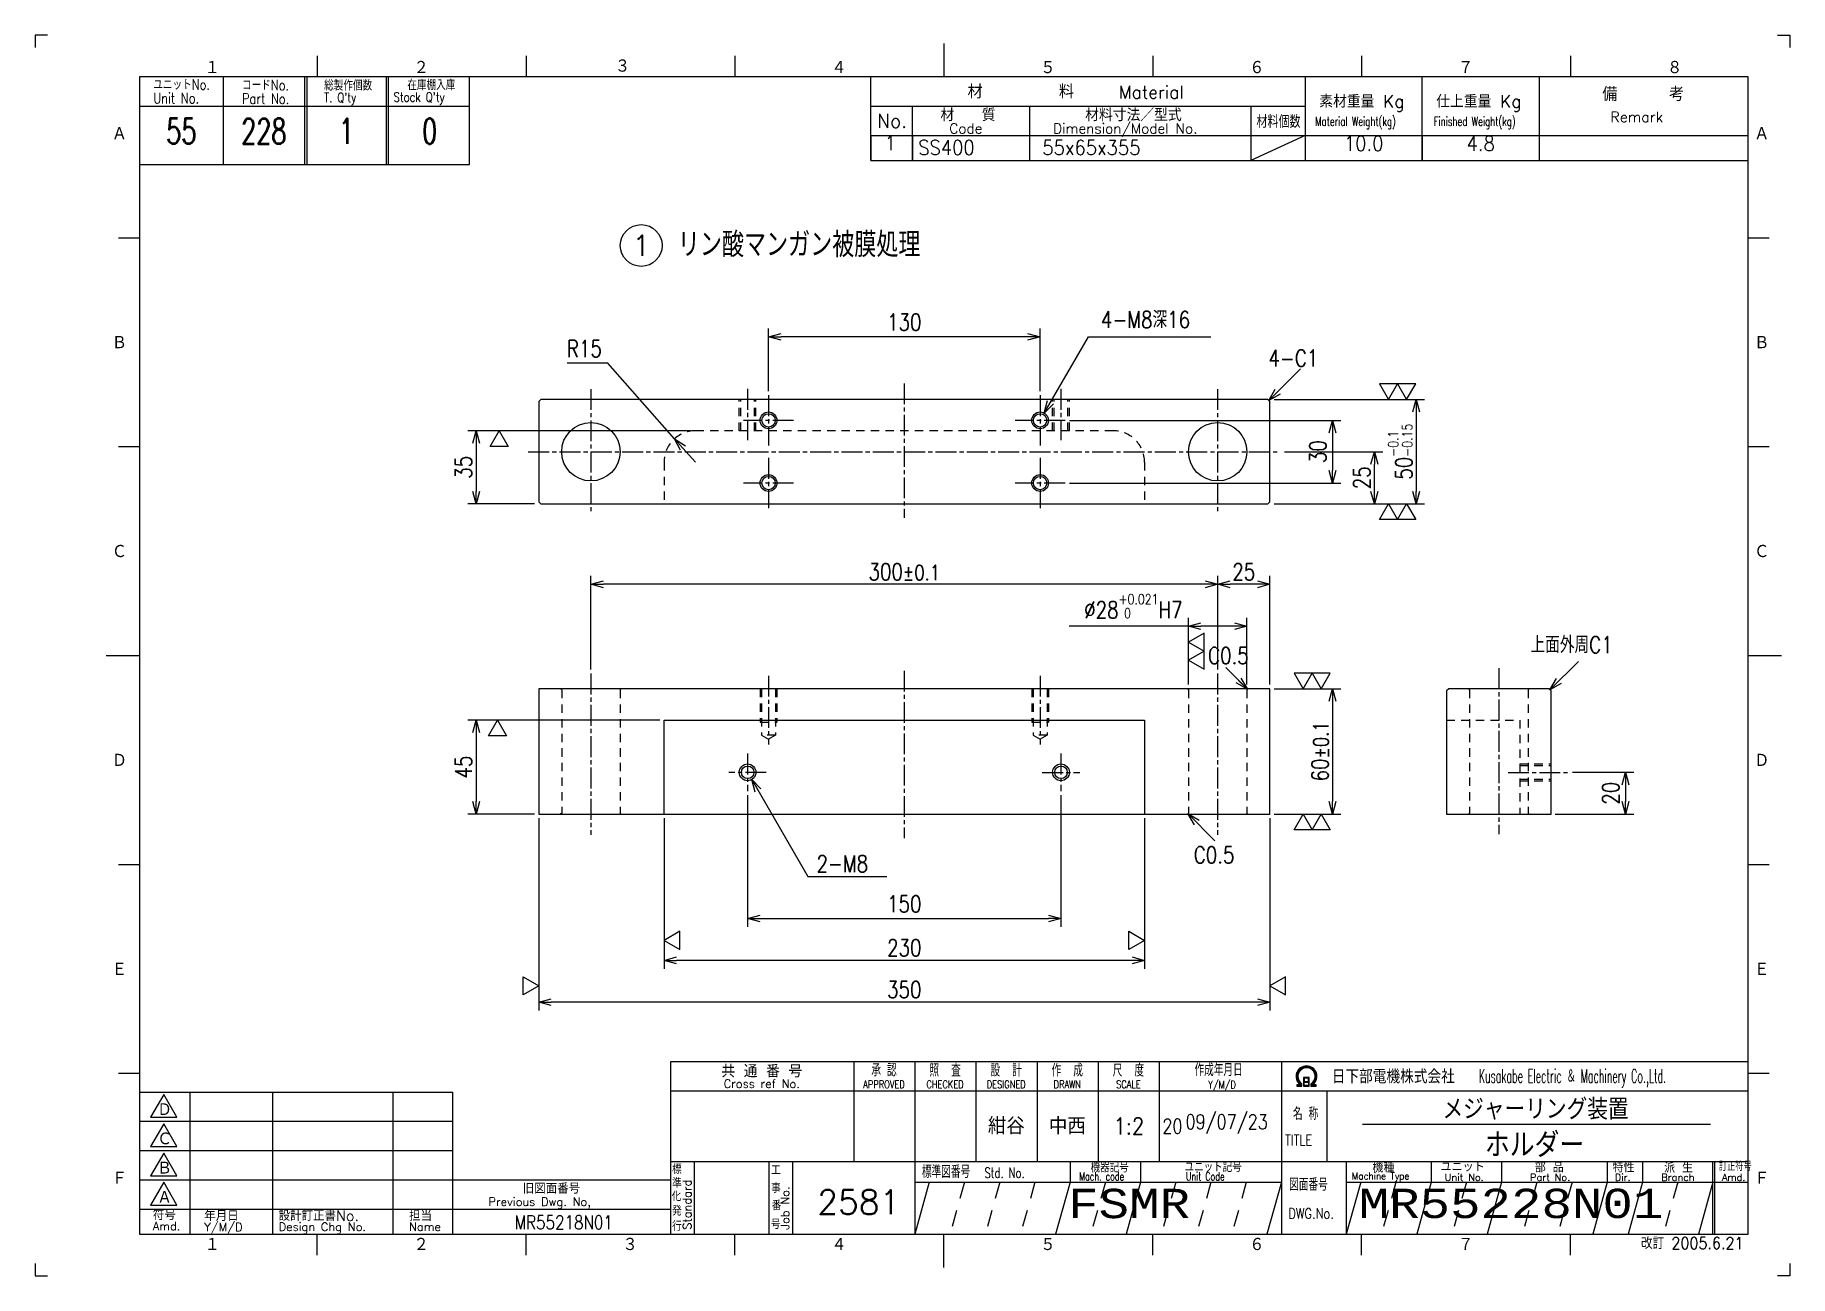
# Model space of a CAD drawing. Extents: x 0 to 840, y 0 to 594.
import ezdxf
from ezdxf.enums import TextEntityAlignment as Align

# ---------------------------------------------------------------- set-up
doc = ezdxf.new("R2010")
doc.units = 0
doc.header["$LTSCALE"] = 2
for name, pattern in [('GEN3A', [3.5, 2, -1.5]), ('GEN7A', [7.5, 5, -0.75, 1, -0.75]), ('HIDDEN2', [3.5, 2, -1.5])]:
    doc.linetypes.add(name, pattern=pattern)
doc.layers.get('0').update_dxf_attribs({"linetype": 'CONTINUOUS'})
doc.layers.get('DEFPOINTS').update_dxf_attribs({"linetype": 'CONTINUOUS'})
for name, color, linetype in [('2', 5, 'CONTINUOUS'), ('4', 3, 'CONTINUOUS'), ('5', 3, 'CONTINUOUS'), ('6', 52, 'CONTINUOUS'), ('7A', 4, 'GEN7A'), ('8', 1, 'CONTINUOUS'), ('9', 3, 'HIDDEN2'), ('RAHM2', 1, 'CONTINUOUS'), ('RAHM3', 52, 'CONTINUOUS')]:
    doc.layers.add(name, color=color, linetype=linetype)
doc.styles.add('DIMENSION', font='monotxt.shx', dxfattribs={"bigfont": 'bigfont.shx'})
doc.styles.get("Standard").update_dxf_attribs({"font": 'romans.shx', "width": 0.8, "bigfont": 'extfont.shx'})
doc.dimstyles.new('GEN-ISO', dxfattribs={"dimscale": 2, "dimtxt": 4, "dimasz": 3, "dimexe": 2, "dimexo": 1, "dimgap": 1, "dimtad": 3, "dimdec": 3, "dimrnd": 0.001, "dimdsep": 46, "dimtxsty": 'Standard', "dimblk": 'OPEN30', "dimcen": 0, "dimclrt": 52, "dimadec": 0, "dimazin": 0, "dimtp": 0.1, "dimtm": 0.1, "dimtfac": 0.6, "dimtdec": 3, "dimtmove": 2, "dimatfit": 3, "dimldrblk": 'OPEN30', "dimfxl": 0, "dimarcsym": 0})
doc.dimstyles.new('GEN-ISO$4', dxfattribs={"dimscale": 2, "dimtxt": 4, "dimasz": 3, "dimexe": 2, "dimexo": 1, "dimgap": 1, "dimtad": 1, "dimtoh": 1, "dimdec": 3, "dimrnd": 0.001, "dimdsep": 46, "dimtxsty": 'Standard', "dimblk": 'OPEN30', "dimcen": 0, "dimclrt": 52, "dimadec": 0, "dimazin": 0, "dimtp": 0.1, "dimtm": 0.1, "dimtfac": 0.6, "dimtdec": 3, "dimtofl": 0, "dimtmove": 0, "dimatfit": 2, "dimldrblk": 'OPEN30', "dimfxl": 0, "dimarcsym": 0})

# ---------------------------------------------------------------- blocks, each defined once
blk = doc.blocks.new('1A3ﾌﾞﾋﾝ')
at = {"layer": 'RAHM2', "color": 5, "linetype": 'Continuous'}
for p, q in [((3, 297), (0, 297)), ((0, 297), (0, 294)), ((217.5, 295), (217.5, 287)), ((417, 297), (420, 297)), ((420, 297), (420, 294)), ((67.5, 292), (67.5, 287)), ((117.5, 292), (117.5, 287)), ((167.5, 292), (167.5, 287)), ((267.5, 292), (267.5, 287)), ((317.5, 292), (317.5, 287)), ((367.5, 292), (367.5, 287)), ((410, 287), (25, 287)), ((25, 287), (25, 10)), ((104, 266), (104, 287)), ((410, 10), (410, 287)), ((25, 266), (64.5, 266)), ((64.5, 266), (104, 266)), ((20, 248.5), (25, 248.5)), ((410, 248.5), (415, 248.5)), ((20, 198.5), (25, 198.5)), ((410, 198.5), (415, 198.5)), ((17, 148.5), (25, 148.5)), ((410, 148.5), (418, 148.5)), ((20, 98.5), (25, 98.5)), ((410, 98.5), (415, 98.5)), ((20, 48.5), (25, 48.5)), ((410, 48.5), (415, 48.5)), ((25, 10), (410, 10)), ((67.5, 5), (67.5, 10)), ((117.5, 5), (117.5, 10)), ((217.5, 2), (217.5, 10)), ((267.5, 5), (267.5, 10)), ((317.5, 5), (317.5, 10)), ((367.5, 5), (367.5, 10)), ((0, 3), (0, 0)), ((0, 0), (3, 0)), ((420, 0), (417, 0)), ((420, 3), (420, 0))]:
    blk.add_line(p, q, dxfattribs=at)
at = {"layer": 'RAHM2', "color": 7, "linetype": 'Continuous'}
for p, q in [((45, 287), (45, 266)), ((64.5, 287), (64.5, 266)), ((65, 287), (65, 266)), ((84, 287), (84, 266)), ((84.5, 287), (84.5, 266)), ((200, 267), (200, 287)), ((304, 287), (304, 267)), ((332, 267), (332, 287)), ((360, 287), (360, 267)), ((25, 280), (64.5, 280)), ((64.5, 280), (104, 280)), ((200, 280), (304, 280)), ((210, 267), (210, 280)), ((238, 280), (238, 267)), ((291, 280), (291, 267)), ((200, 273), (410, 273)), ((304, 273), (291, 267)), ((200, 267), (410, 267)), ((195.93, 51.26), (195.93, 27.42)), ((210.55, 51.26), (210.55, 10)), ((225.18, 51.26), (225.18, 27.42)), ((239.8, 51.26), (239.8, 27.42)), ((254.43, 51.26), (254.43, 27.42)), ((269.05, 51.26), (269.05, 27.42)), ((298.3, 51.26), (298.3, 10)), ((25, 44), (100, 44)), ((37, 44), (37, 10)), ((56.8, 44), (56.8, 10)), ((85.6, 44), (85.6, 10)), ((100, 10), (100, 44)), ((152.05, 44.26), (410, 44.26)), ((269.05, 44.26), (269.05, 27.42)), ((298.3, 44.26), (298.3, 44.26)), ((309.17, 44.26), (309.17, 27.42)), ((25, 37), (100, 37)), ((25, 30), (100, 30)), ((152.05, 27.42), (410, 27.42)), ((157.77, 27.42), (157.77, 10)), ((175.59, 27.42), (175.59, 10)), ((181.3, 27.42), (181.3, 10)), ((247.73, 27.42), (247.73, 22.42)), ((264.59, 27.42), (264.59, 22.42)), ((313.83, 27.42), (313.83, 10)), ((334.15, 27.42), (334.15, 22.42)), ((351, 27.42), (351, 22.42)), ((376.29, 27.42), (376.29, 22.42)), ((384.72, 27.42), (384.72, 22.42)), ((401.57, 10), (401.57, 27.42)), ((402.07, 10), (402.07, 27.42)), ((25, 23), (100, 23)), ((100, 23), (152.05, 23)), ((210.55, 22.42), (298.3, 22.42)), ((313.83, 22.42), (410, 22.42)), ((25, 16), (100, 16)), ((100, 16), (152.05, 16)), ((167.5, 5), (167.5, 10))]:
    blk.add_line(p, q, dxfattribs=at)
at = {"layer": 'RAHM2', "color": 3, "linetype": 'Continuous'}
for p, q in [((317.73, 36.35), (401.03, 36.35)), ((214.02, 22.42), (210.55, 10)), ((247.73, 22.42), (244.26, 10)), ((264.59, 22.42), (261.12, 10)), ((298.3, 22.42), (294.83, 10)), ((334.15, 22.42), (330.68, 10)), ((351, 22.42), (347.54, 10)), ((376.29, 22.42), (372.82, 10)), ((384.72, 22.42), (381.25, 10))]:
    blk.add_line(p, q, dxfattribs=at)
at = {"layer": 'RAHM2', "color": 3, "linetype": 'GEN3A'}
for p, q in [((222.44, 22.42), (218.98, 10)), ((230.87, 22.42), (227.41, 10)), ((239.3, 22.42), (235.84, 10)), ((256.16, 22.42), (252.69, 10)), ((273.01, 22.42), (269.55, 10)), ((281.44, 22.42), (277.98, 10)), ((289.87, 22.42), (286.41, 10)), ((325.72, 22.42), (322.25, 10)), ((342.57, 22.42), (339.11, 10)), ((359.43, 22.42), (355.97, 10)), ((367.86, 22.42), (364.39, 10)), ((393.14, 22.42), (389.68, 10))]:
    blk.add_line(p, q, dxfattribs=at)
at = {"layer": 'RAHM2', "color": 5, "linetype": 'Continuous'}
blk.add_lwpolyline([(410, 51.26), (152.05, 51.26), (152.05, 10)], dxfattribs=at)
at = {"layer": 'RAHM2', "color": 7, "linetype": 'Continuous'}
for points in [[(303.62, 47.51), (303.62, 45.4), (304.92, 45.4), (304.92, 47.51), (303.62, 47.51)], [(303.77, 47.36), (303.77, 46.53), (304.77, 46.53), (304.77, 47.36), (303.77, 47.36)], [(304.77, 46.38), (304.77, 45.55), (303.77, 45.55), (303.77, 46.38), (304.77, 46.38)], [(302.02, 45.4), (303.22, 45.4), (303.22, 46.01)], [(302.02, 45.58), (302.97, 45.58), (302.97, 45.91)], [(302.72, 45.82), (302.72, 45.75), (302.02, 45.75), (302.02, 45.4)], [(305.32, 45.98), (305.32, 45.4), (306.58, 45.4), (306.58, 45.75), (305.85, 45.75), (305.85, 45.8)], [(305.57, 45.87), (305.57, 45.58), (306.58, 45.58)]]:
    blk.add_lwpolyline(points, dxfattribs=at)
for points in [[(30.79, 43.41), (27.65, 37.97), (33.92, 37.97)], [(30.79, 36.41), (27.65, 30.97), (33.92, 30.97)], [(30.79, 29.41), (27.65, 23.97), (33.92, 23.97)], [(30.79, 22.41), (27.65, 16.97), (33.92, 16.97)]]:
    blk.add_lwpolyline(points, close=True, dxfattribs=at)
at = {"layer": 'RAHM2', "color": 3, "linetype": 'Continuous'}
for points in [[(317.29, 22.42), (313.83, 10)], [(401.57, 22.42), (401.57, 22.42), (398.11, 10)]]:
    blk.add_lwpolyline(points, dxfattribs=at)
at = {"layer": 'RAHM2', "color": 7, "linetype": 'Continuous'}
for radius, start, end in [(2.5, 308.2706, 230.8952), (2.28, 303.9949, 234.4013), (2.06, 299.8294, 238.4756)]:
    blk.add_arc((304.3, 47.76), radius, start, end, dxfattribs=at)
at = {"layer": '4', "width": 0.9}
blk.add_text('改訂 2005.6.21', height=2.8, dxfattribs=at).set_placement((408.91, 6.44), align=Align.RIGHT)
at = {"layer": 'RAHM2', "color": 5, "linetype": 'Continuous'}
for s, p in [('１', (40.6, 287.58)), ('２', (90.6, 287.58)), ('４', (190.6, 287.58)), ('５', (240.6, 287.58)), ('６', (290.6, 287.58)), ('７', (340.6, 287.58)), ('８', (390.6, 287.58)), ('Ａ', (18.36, 271.74)), ('Ａ', (411.44, 271.74)), ('Ｂ', (18.36, 221.74)), ('Ｂ', (411.44, 221.74)), ('Ｃ', (18.36, 171.74)), ('Ｃ', (411.44, 171.74)), ('Ｄ', (18.36, 121.74)), ('Ｄ', (411.44, 121.74)), ('Ｅ', (18.36, 71.74)), ('Ｅ', (411.44, 71.74)), ('Ｆ', (18.36, 21.74)), ('Ｆ', (411.44, 21.74)), ('１', (40.6, 5.87)), ('２', (90.6, 5.87)), ('３', (140.6, 5.87)), ('４', (190.6, 5.87)), ('５', (240.6, 5.87)), ('６', (290.6, 5.87)), ('７', (340.6, 5.87))]:
    blk.add_text(s, height=3.31, dxfattribs=at).set_placement(p)
blk.add_text('３', height=3.31, dxfattribs=at).set_placement((140.6, 289.58), align=Align.MIDDLE)
at = {"layer": 'RAHM2', "color": 7, "linetype": 'Continuous'}
for s, height, width, p in [('ユニットNo.', 2.5, 0.8, (28.29, 283.92)), ('コードNo.', 2.5, 0.8, (49.52, 283.81)), ('総製作個数', 2.5, 0.8, (69.17, 283.72)), ('在庫棚入庫', 2.5, 0.8, (89.08, 283.82)), ('Unit No.', 2.5, 0.8, (28.29, 280.64)), ('Part No.', 2.5, 0.8, (49.52, 280.53)), ("T. Q'ty", 2.2, 0.8, (69.17, 280.96)), ("Stock Q'ty", 2.2, 0.8, (85.8, 281.06)), ('材料個数', 3, 0.8, (292.32, 274.79)), ('Material Weight(kg)', 2.2, 0.68, (306.37, 275.25)), ('Finished Weight(kg)', 2.2, 0.68, (334.74, 275.25)), ('作成年月日', 3, 0.7, (277.49, 47.82)), ('Y/M/D', 1.8, 0.8, (280.79, 44.87)), ('Kusakabe Electric ＆ Machinery Co.,Ltd.', 3.3108, 0.5, (345.56, 46.19)), ('名 称', 3, 0.7, (301.06, 37.33)), ('20', 3.5, 0.8, (269.81, 34.08)), ('TITLE', 2.5, 0.8, (299.18, 31.25)), ('標準図番号', 3, 0.7, (212.26, 23.44)), ('Std. No.', 2.5, 0.7, (227.23, 23.44)), ('機器記号', 2.5, 0.7, (252.65, 24.77)), ('ユニット記号', 2.5, 0.7, (275.14, 24.85)), ('訂正符号', 2, 0.7, (403.01, 25.16)), ('Mach. code', 2, 0.7, (249.86, 22.83)), ('Unit Code', 2, 0.7, (275.45, 22.83)), ('図面番号', 3, 0.7, (300.15, 20.37)), ('Machine Type', 1.7, 0.9, (315.15, 23.05))]:
    blk.add_text(s, height=height, dxfattribs=dict(at, width=width)).set_placement(p)
for s, height, p in [('材\u3000\u3000\u3000\u3000\u3000料', 3.311, (223.18, 281.82)), ('Material', 3, (259.34, 281.82)), ('素材重量 Kg', 3, (307.35, 279.63)), ('仕上重量 Kg', 3, (335.35, 279.63)), ('備     考', 3.311, (375.08, 281.21)), ('No.', 3.311, (201.5, 274.82)), ('材\u3000\u3000質', 3, (216.68, 276.39)), ('材料寸法／型式', 3, (251.33, 276.39)), ('Remark', 2.5, (377.03, 276.16)), ('Code', 2.4, (218.82, 273.45)), ('Dimension/Model No.', 2.4, (243.65, 273.45)), ('Ｄ', 3.2, (29.23, 38.2)), ('Ｃ', 3.2, (29.23, 31.2)), ('Ｂ', 3.2, (29.23, 24.2)), ('標', 2, (152.44, 24.43)), ('工', 2, (176.15, 24.24)), ('機種', 2.4, (320.08, 24.76)), ('ユニット', 2.4, (336.39, 24.96)), ('部 品', 2.4, (358.93, 24.79)), ('特性', 2.4, (377.55, 24.78)), ('派 生', 2.4, (389.89, 24.72)), ('旧図面番号', 2.5, (116.71, 19.69)), ('準', 2, (152.47, 21.11)), ('事', 2, (176.17, 19.92)), ('Unit No.', 1.7, (337.39, 22.76)), ('Part No.', 1.7, (357.81, 22.76)), ('Dir.', 1.7, (378.09, 22.76)), ('Branch', 1.7, (389.24, 22.76)), ('Amd.', 1.7, (403.74, 22.76)), ('Ａ', 3.2, (29.23, 17.2)), ('Previous Dwg. No,', 2, (108.5, 16.75)), ('化', 2, (152.37, 17.95)), ('番', 2, (176.31, 15.76)), ('Amd.', 2, (28.17, 10.93)), ('符号', 2.5, (28.17, 13.37)), ('Y/M/D', 2, (40.49, 10.7)), ('年月日', 2.5, (40.49, 13.14)), ('設計訂正書No.', 2.5, (58.29, 13.18)), ('Design Chg No.', 2, (58.29, 10.75)), ('担当', 2.5, (89.5, 13.18)), ('Name', 2, (89.5, 10.75)), ('行', 2, (152.46, 10.82)), ('発', 2, (152.46, 14.47)), ('号', 2, (176.11, 11.28))]:
    blk.add_text(s, height=height, dxfattribs=at).set_placement(p)
for s, height, p in [('共 通 番 号', 3, (173.93, 49.14)), ('Cross ref No.', 2, (173.93, 46.01))]:
    blk.add_text(s, height=height, dxfattribs=at).set_placement(p, align=Align.MIDDLE)
for s, height, width, p in [('承 認', 3, 0.7, (203.18, 49.35)), ('照  査', 3, 0.7, (217.8, 49.35)), ('設  計', 3, 0.7, (232.43, 49.35)), ('作  成', 3, 0.7, (247.05, 49.35)), ('尺  度', 3, 0.7, (261.67, 49.35)), ('APPROVED', 1.8, 0.8, (203.18, 45.85)), ('CHECKED', 1.8, 0.8, (217.8, 45.85)), ('DESIGNED', 1.8, 0.8, (232.43, 45.85)), ('DRAWN', 1.8, 0.8, (247.05, 45.85)), ('SCALE', 1.8, 0.8, (261.67, 45.85)), ('DWG.No.', 2.5, 0.8, (305.41, 14.96))]:
    blk.add_text(s, height=height, dxfattribs=dict(at, width=width)).set_placement(p, align=Align.MIDDLE)
at = {"layer": 'RAHM2', "color": 7, "linetype": 'Continuous', "width": 0.844147}
blk.add_text('日下部電機株式会社', height=3.311, dxfattribs=at).set_placement((310.35, 46.06), (339.79, 46.06), align=Align.FIT)
at = {"layer": 'RAHM2', "color": 7, "linetype": 'Continuous'}
for s, p in [('Standard', (157.07, 11.05)), ('Job No.', (180.5, 11.05))]:
    blk.add_text(s, height=2, rotation=90, dxfattribs=at).set_placement(p)
at = {"layer": 'RAHM2', "color": 5, "linetype": 'Continuous', "width": 0.7}
for tag, p in [('HEADER3', (35, 274.01)), ('HEADER4', (54.75, 274)), ('HEADER15', (74.49, 274)), ('HEADER16', (94.43, 274))]:
    blk.add_attdef(tag, text='', height=6, dxfattribs=at).set_placement(p, align=Align.MIDDLE)
at = {"layer": 'RAHM2', "color": 7, "linetype": 'Continuous'}
blk.add_attdef('HEADER5', text='', height=2.5, dxfattribs=at).set_placement((63.69, 267.1), align=Align.BOTTOM_RIGHT)
for tag, height, width, p in [('HEADER1', 5, 0.9, (359.12, 40.15)), ('HEADER25', 3.2, 0.63, (46.91, 40.38)), ('HEADER23', 3.33, 0.8, (71.4, 40.2)), ('HEADER24', 3.5, 0.8, (92.57, 40.22)), ('HEADER7', 5, 0.8, (174.38, 35.8)), ('GEN-TITLE-SCA', 4, 0.85, (261.79, 35.85)), ('HEADER22', 3.2, 0.63, (46.91, 33.38)), ('HEADER20', 3.33, 0.8, (71.4, 33.2)), ('HEADER21', 3.5, 0.8, (92.57, 33.22)), ('HEADER2', 6, 0.9, (358.89, 31.68)), ('HEADER19', 3.2, 0.63, (46.91, 26.38)), ('HEADER17', 3.33, 0.8, (71.4, 26.2)), ('HEADER18', 3.5, 0.8, (92.57, 26.22)), ('HEADER11', 3.2, 0.63, (46.91, 19.38)), ('HEADER9', 3.33, 0.8, (71.4, 19.2)), ('HEADER10', 3.5, 0.8, (92.57, 19.22)), ('HEADER14', 3.31, 0.8, (126.54, 12.82))]:
    blk.add_attdef(tag, text='', height=height, dxfattribs=dict(at, width=width)).set_placement(p, align=Align.MIDDLE)
for tag, p in [('HEADER27', (232.45, 36.09)), ('HEADER26', (247.07, 36.09))]:
    blk.add_attdef(tag, text='', height=4, dxfattribs=at).set_placement(p, align=Align.MIDDLE)
at = {"layer": 'RAHM2', "color": 7, "linetype": 'Continuous', "width": 0.8}
blk.add_attdef('GEN-TITLE-DAT', text='', height=3.5, dxfattribs=at).set_placement((275.35, 34.1), align=Align.BOTTOM_LEFT)
at = {"layer": 'RAHM2', "color": 5, "linetype": 'Continuous'}
blk.add_attdef('HEADER6', text='', height=5.8, dxfattribs=at).set_placement((207.09, 13.03), align=Align.BOTTOM_RIGHT)
at = {"layer": 'RAHM2', "color": 5, "linetype": 'Continuous', "style": 'DIMENSION', "width": 1.2}
for tag, p in [('HEADER13', (213.56, 11.75)), ('HEADER12', (247.26, 11.72)), ('GEN-TITLE-DWG', (316.79, 11.74))]:
    blk.add_attdef(tag, text='', height=7.02, dxfattribs=at).set_placement(p, align=Align.BOTTOM_LEFT)
at = {"layer": 'RAHM2', "color": 5, "linetype": 'Continuous', "style": 'DIMENSION'}
blk.add_attdef('HEADER8', text='', height=7.02, dxfattribs=at).set_placement((408.58, 11.71), align=Align.BOTTOM_RIGHT)
blk = doc.blocks.new('_Open30')
at = {"color": 0, "linetype": 'ByBlock', "lineweight": -2}
for p, q in [((-1, 0.27), (0, 0)), ((0, 0), (-1, -0.27)), ((0, 0), (-1, 0))]:
    blk.add_line(p, q, dxfattribs=at)
blk = doc.blocks.new('*D4')
at = {"layer": '5', "color": 0, "lineweight": -2}
for p, q in [((341.08, 230.12), (341.08, 167.07)), ((491.08, 230.12), (491.08, 167.07)), ((347.08, 171.07), (485.08, 171.07))]:
    blk.add_line(p, q, dxfattribs=at)
at = {"layer": 'DEFPOINTS', "color": 0}
for p in [(341.08, 232.12), (491.08, 232.12), (491.08, 171.07)]:
    blk.add_point(p, dxfattribs=at)
at = {"layer": '5', "color": 0, "lineweight": -2, "xscale": 6, "yscale": 6, "zscale": 6, "rotation": 180}
blk.add_blockref('_Open30', (341.08, 171.07), dxfattribs=at)
at = {"layer": '5', "color": 0, "lineweight": -2, "xscale": 6, "yscale": 6, "zscale": 6}
blk.add_blockref('_Open30', (491.08, 171.07), dxfattribs=at)
at = {"layer": '5', "color": 52, "insert": (416.08, 178.07), "char_height": 8, "attachment_point": 5}
blk.add_mtext('150', dxfattribs=at)
blk = doc.blocks.new('*D5')
at = {"layer": '5', "color": 0, "lineweight": -2}
for p, q in [((351.08, 423.57), (351.08, 453.57)), ((475.08, 449.57), (357.08, 449.57)), ((481.08, 423.57), (481.08, 453.57))]:
    blk.add_line(p, q, dxfattribs=at)
at = {"layer": 'DEFPOINTS', "color": 0}
for p in [(351.08, 449.57), (351.08, 421.57), (481.08, 421.57)]:
    blk.add_point(p, dxfattribs=at)
at = {"layer": '5', "color": 0, "lineweight": -2, "xscale": 6, "yscale": 6, "zscale": 6, "rotation": 180}
blk.add_blockref('_Open30', (351.08, 449.57), dxfattribs=at)
at = {"layer": '5', "color": 0, "lineweight": -2, "xscale": 6, "yscale": 6, "zscale": 6}
blk.add_blockref('_Open30', (481.08, 449.57), dxfattribs=at)
at = {"layer": '5', "color": 52, "insert": (416.08, 456.57), "char_height": 8, "attachment_point": 5}
blk.add_mtext('130', dxfattribs=at)
blk = doc.blocks.new('GENBALLOON1')
blk.add_circle((0, 0), 5)
at = {"flags": 1}
blk.add_attdef('GEN_PARENT', text='', height=2.5, dxfattribs=at).set_placement((0, 0), align=Align.MIDDLE)
blk.add_attdef('REF_NO', text='', height=3.5).set_placement((0, 0), align=Align.MIDDLE)
at = {"color": 7, "flags": 1}
for tag, p in [('5GENINF', (6.43, 0.96)), ('6GENINF', (6.43, 0.63)), ('7GENINF', (6.43, 0.3)), ('8GENINF', (6.43, -0.04)), ('9GENINF', (6.43, -0.37)), ('3GENINF', (6.43, -2.34)), ('4GENINF', (6.43, -2.67)), ('10GENINF', (6.43, -0.7)), ('11GENINF', (6.43, -1)), ('12GENINF', (6.43, -1.34)), ('13GENINF', (6.43, -1.67)), ('14GENINF', (6.43, -2)), ('15GENINF', (6.43, -3)), ('16GENINF', (6.43, -3.34)), ('17GENINF', (6.43, -3.7)), ('18GENINF', (6.43, -4.04)), ('19GENINF', (6.43, -4.37)), ('20GENINF', (6.43, -4.7)), ('21GENINF', (6.43, -5.04)), ('22GENINF', (6.43, -5.37))]:
    blk.add_attdef(tag, p, '', height=0.2, dxfattribs=at)
blk = doc.blocks.new('STDBUHIN')
at = {"color": 7}
for p, q in [((0, 0), (0, -6)), ((10, 0), (10, -6)), ((38, 0), (38, -6)), ((91, 0), (91, -6)), ((104, 0), (104, -6)), ((132, 0), (132, -6)), ((160, 0), (160, -6)), ((0, -6), (210, -6))]:
    blk.add_line(p, q, dxfattribs=at)
at = {"layer": 'RAHM3', "color": 7, "width": 0.9}
for tag, p in [('1GENST', (4.710911, -4.609434)), ('4GENST', (96.434633, -4.658422)), ('5GENST', (118, -4.729)), ('6GENST', (146, -4.729))]:
    blk.add_attdef(tag, text='', height=3.5, dxfattribs=at).set_placement(p, align=Align.BOTTOM_CENTER)
at = {"layer": 'RAHM3', "color": 7}
for tag, p, width in [('2GENST', (11.373533, -4.658422), 0.8), ('3GENST', (41.070972, -4.658422), 0.8), ('7GENST', (162.759538, -4.671383), 0.9)]:
    blk.add_attdef(tag, p, '', height=3.5, dxfattribs=dict(at, width=width))
blk = doc.blocks.new('*D6')
at = {"layer": '5', "color": 0, "lineweight": -2}
for p, q in [((266.08, 290.32), (266.08, 335.07)), ((560.08, 331.07), (272.08, 331.07)), ((566.08, 290.32), (566.08, 335.07))]:
    blk.add_line(p, q, dxfattribs=at)
at = {"layer": 'DEFPOINTS', "color": 0}
for p in [(266.08, 331.07), (266.08, 288.32), (566.08, 288.32)]:
    blk.add_point(p, dxfattribs=at)
at = {"layer": '5', "color": 0, "lineweight": -2, "xscale": 6, "yscale": 6, "zscale": 6, "rotation": 180}
blk.add_blockref('_Open30', (266.08, 331.07), dxfattribs=at)
at = {"layer": '5', "color": 0, "lineweight": -2, "xscale": 6, "yscale": 6, "zscale": 6}
blk.add_blockref('_Open30', (566.08, 331.07), dxfattribs=at)
at = {"layer": '5', "color": 52, "insert": (416.08, 337.07), "char_height": 8, "attachment_point": 5}
blk.add_mtext('300{\\H7.200000;±0.1}', dxfattribs=at)
blk = doc.blocks.new('*D7')
at = {"layer": '5', "color": 0, "lineweight": -2}
for p, q in [((301.08, 219.07), (301.08, 147.07)), ((531.08, 219.07), (531.08, 147.07)), ((525.08, 151.07), (307.08, 151.07))]:
    blk.add_line(p, q, dxfattribs=at)
at = {"layer": 'DEFPOINTS', "color": 0}
for p in [(301.08, 221.07), (531.08, 221.07), (301.08, 151.07)]:
    blk.add_point(p, dxfattribs=at)
at = {"layer": '5', "color": 0, "lineweight": -2, "xscale": 6, "yscale": 6, "zscale": 6, "rotation": 180}
blk.add_blockref('_Open30', (301.08, 151.07), dxfattribs=at)
at = {"layer": '5', "color": 0, "lineweight": -2, "xscale": 6, "yscale": 6, "zscale": 6}
blk.add_blockref('_Open30', (531.08, 151.07), dxfattribs=at)
at = {"layer": '5', "color": 52, "insert": (416.08, 157.07), "char_height": 8, "attachment_point": 5}
blk.add_mtext('230', dxfattribs=at)
blk = doc.blocks.new('*D8')
at = {"layer": '5', "color": 0, "lineweight": -2}
for p, q in [((241.08, 219.07), (241.08, 127.07)), ((591.08, 219.07), (591.08, 127.07)), ((585.08, 131.07), (247.08, 131.07))]:
    blk.add_line(p, q, dxfattribs=at)
at = {"layer": 'DEFPOINTS', "color": 0}
for p in [(241.08, 221.07), (591.08, 221.07), (241.08, 131.07)]:
    blk.add_point(p, dxfattribs=at)
at = {"layer": '5', "color": 0, "lineweight": -2, "xscale": 6, "yscale": 6, "zscale": 6, "rotation": 180}
blk.add_blockref('_Open30', (241.08, 131.07), dxfattribs=at)
at = {"layer": '5', "color": 0, "lineweight": -2, "xscale": 6, "yscale": 6, "zscale": 6}
blk.add_blockref('_Open30', (591.08, 131.07), dxfattribs=at)
at = {"layer": '5', "color": 52, "insert": (416.08, 137.07), "char_height": 8, "attachment_point": 5}
blk.add_mtext('350', dxfattribs=at)
blk = doc.blocks.new('*D9')
at = {"layer": '5', "color": 0, "lineweight": -2}
for p, q in [((299.08, 266.07), (207.08, 266.07)), ((211.08, 260.07), (211.08, 227.07)), ((239.08, 221.07), (207.08, 221.07))]:
    blk.add_line(p, q, dxfattribs=at)
at = {"layer": 'DEFPOINTS', "color": 0}
for p in [(301.08, 266.07), (211.08, 221.07), (241.08, 221.07)]:
    blk.add_point(p, dxfattribs=at)
at = {"layer": '5', "color": 0, "lineweight": -2, "xscale": 6, "yscale": 6, "zscale": 6}
for p, rotation in [((211.08, 266.07), 90), ((211.08, 221.07), 270)]:
    blk.add_blockref('_Open30', p, dxfattribs=dict(at, rotation=rotation))
at = {"layer": '5', "color": 52, "insert": (205.08, 243.57), "char_height": 8, "attachment_point": 5, "rotation": 90}
blk.add_mtext('45', dxfattribs=at)
blk = doc.blocks.new('*D10')
at = {"layer": '5', "color": 0, "lineweight": -2}
for p, q in [((274.17, 436.89), (254.71, 436.89)), ((306.13, 400.8), (274.17, 436.89)), ((316.08, 389.57), (310.11, 396.31))]:
    blk.add_line(p, q, dxfattribs=at)
at = {"layer": 'DEFPOINTS', "color": 0}
for p in [(306.13, 400.8), (316.08, 389.57)]:
    blk.add_point(p, dxfattribs=at)
at = {"layer": '5', "color": 0, "lineweight": -2, "xscale": 6, "yscale": 6, "zscale": 6, "rotation": 131.5237998715544}
blk.add_blockref('_Open30', (306.13, 400.8), dxfattribs=at)
at = {"layer": '5', "color": 52, "insert": (262.94, 443.89), "char_height": 8, "attachment_point": 5}
blk.add_mtext('R15', dxfattribs=at)
blk = doc.blocks.new('*D11')
at = {"layer": '5', "color": 0, "lineweight": -2}
for p, q in [((314.08, 404.57), (207.08, 404.57)), ((211.08, 398.57), (211.08, 375.57)), ((239.08, 369.57), (207.08, 369.57))]:
    blk.add_line(p, q, dxfattribs=at)
at = {"layer": 'DEFPOINTS', "color": 0}
for p in [(316.08, 404.57), (211.08, 369.57), (241.08, 369.57)]:
    blk.add_point(p, dxfattribs=at)
at = {"layer": '5', "color": 0, "lineweight": -2, "xscale": 6, "yscale": 6, "zscale": 6}
for p, rotation in [((211.08, 404.57), 90), ((211.08, 369.57), 270)]:
    blk.add_blockref('_Open30', p, dxfattribs=dict(at, rotation=rotation))
at = {"layer": '5', "color": 52, "insert": (205.08, 387.07), "char_height": 8, "attachment_point": 5, "rotation": 90}
blk.add_mtext('35', dxfattribs=at)
blk = doc.blocks.new('*D12')
at = {"layer": '5', "color": 0, "lineweight": -2}
for p, q in [((552.08, 283.07), (552.08, 315.07)), ((574.08, 311.07), (558.08, 311.07)), ((580.08, 283.07), (580.08, 315.07))]:
    blk.add_line(p, q, dxfattribs=at)
at = {"layer": 'DEFPOINTS', "color": 0}
for p in [(552.08, 311.07), (552.08, 281.07), (580.08, 281.07)]:
    blk.add_point(p, dxfattribs=at)
at = {"layer": '5', "color": 0, "lineweight": -2, "xscale": 6, "yscale": 6, "zscale": 6, "rotation": 180}
blk.add_blockref('_Open30', (552.08, 311.07), dxfattribs=at)
at = {"layer": '5', "color": 0, "lineweight": -2, "xscale": 6, "yscale": 6, "zscale": 6}
blk.add_blockref('_Open30', (580.08, 311.07), dxfattribs=at)
at = {"layer": '5', "color": 52, "insert": (525.73, 320.6), "char_height": 8, "attachment_point": 5}
blk.add_mtext('%%C28{\\H4.800000;\\S+0.021^  0;}H7', dxfattribs=at)
blk = doc.blocks.new('*D13')
at = {"layer": '5', "color": 0, "lineweight": -2}
for p, q in [((566.08, 290.32), (566.08, 335.07)), ((585.08, 331.07), (572.08, 331.07)), ((591.08, 283.07), (591.08, 335.07))]:
    blk.add_line(p, q, dxfattribs=at)
at = {"layer": 'DEFPOINTS', "color": 0}
for p in [(566.08, 331.07), (566.08, 288.32), (591.08, 281.07)]:
    blk.add_point(p, dxfattribs=at)
at = {"layer": '5', "color": 0, "lineweight": -2, "xscale": 6, "yscale": 6, "zscale": 6, "rotation": 180}
blk.add_blockref('_Open30', (566.08, 331.07), dxfattribs=at)
at = {"layer": '5', "color": 0, "lineweight": -2, "xscale": 6, "yscale": 6, "zscale": 6}
blk.add_blockref('_Open30', (591.08, 331.07), dxfattribs=at)
at = {"layer": '5', "color": 52, "insert": (578.58, 337.07), "char_height": 8, "attachment_point": 5}
blk.add_mtext('25', dxfattribs=at)
blk = doc.blocks.new('*D14')
at = {"layer": '5', "color": 0, "lineweight": -2}
for p, q in [((593.08, 281.07), (625.08, 281.07)), ((621.08, 275.07), (621.08, 227.07)), ((593.08, 221.07), (625.08, 221.07))]:
    blk.add_line(p, q, dxfattribs=at)
at = {"layer": 'DEFPOINTS', "color": 0}
for p in [(591.08, 281.07), (591.08, 221.07), (621.08, 221.07)]:
    blk.add_point(p, dxfattribs=at)
at = {"layer": '5', "color": 0, "lineweight": -2, "xscale": 6, "yscale": 6, "zscale": 6}
for p, rotation in [((621.08, 281.07), 90), ((621.08, 221.07), 270)]:
    blk.add_blockref('_Open30', p, dxfattribs=dict(at, rotation=rotation))
at = {"layer": '5', "color": 52, "insert": (615.08, 251.07), "char_height": 8, "attachment_point": 5, "rotation": 90}
blk.add_mtext('60{\\H7.200000;±0.1}', dxfattribs=at)
blk = doc.blocks.new('*D15')
at = {"layer": '5', "color": 0, "lineweight": -2}
for p, q in [((735.95, 241.07), (765.25, 241.07)), ((761.25, 235.07), (761.25, 227.07)), ((727.66, 221.07), (765.25, 221.07))]:
    blk.add_line(p, q, dxfattribs=at)
at = {"layer": 'DEFPOINTS', "color": 0}
for p in [(733.95, 241.07), (725.66, 221.07), (761.25, 221.07)]:
    blk.add_point(p, dxfattribs=at)
at = {"layer": '5', "color": 0, "lineweight": -2, "xscale": 6, "yscale": 6, "zscale": 6}
for p, rotation in [((761.25, 241.07), 90), ((761.25, 221.07), 270)]:
    blk.add_blockref('_Open30', p, dxfattribs=dict(at, rotation=rotation))
at = {"layer": '5', "color": 52, "insert": (754.25, 231.07), "char_height": 8, "attachment_point": 5, "rotation": 90}
blk.add_mtext('20', dxfattribs=at)
blk = doc.blocks.new('*D16')
at = {"layer": '5', "color": 0, "lineweight": -2}
for p, q in [((495.08, 409.57), (625.08, 409.57)), ((621.08, 403.57), (621.08, 385.57)), ((495.08, 379.57), (625.08, 379.57))]:
    blk.add_line(p, q, dxfattribs=at)
at = {"layer": 'DEFPOINTS', "color": 0}
for p in [(493.08, 409.57), (493.08, 379.57), (621.08, 379.57)]:
    blk.add_point(p, dxfattribs=at)
at = {"layer": '5', "color": 0, "lineweight": -2, "xscale": 6, "yscale": 6, "zscale": 6}
for p, rotation in [((621.08, 409.57), 90), ((621.08, 379.57), 270)]:
    blk.add_blockref('_Open30', p, dxfattribs=dict(at, rotation=rotation))
at = {"layer": '5', "color": 52, "insert": (614.08, 394.57), "char_height": 8, "attachment_point": 5, "rotation": 90}
blk.add_mtext('30', dxfattribs=at)
blk = doc.blocks.new('*D17')
at = {"layer": '5', "color": 0, "lineweight": -2}
for p, q in [((593.08, 419.57), (665.08, 419.57)), ((661.08, 413.57), (661.08, 375.57)), ((593.08, 369.57), (665.08, 369.57))]:
    blk.add_line(p, q, dxfattribs=at)
at = {"layer": 'DEFPOINTS', "color": 0}
for p in [(591.08, 419.57), (591.08, 369.57), (661.08, 369.57)]:
    blk.add_point(p, dxfattribs=at)
at = {"layer": '5', "color": 0, "lineweight": -2, "xscale": 6, "yscale": 6, "zscale": 6}
for p, rotation in [((661.08, 419.57), 90), ((661.08, 369.57), 270)]:
    blk.add_blockref('_Open30', p, dxfattribs=dict(at, rotation=rotation))
at = {"layer": '5', "color": 52, "insert": (653.48, 394.57), "char_height": 8, "attachment_point": 5, "rotation": 90}
blk.add_mtext('50{\\H4.800000;\\S-0.1^ -0.15;}', dxfattribs=at)
blk = doc.blocks.new('*D18')
at = {"layer": '5', "color": 0, "lineweight": -2}
for p, q in [((598.08, 394.57), (645.08, 394.57)), ((641.08, 375.57), (641.08, 388.57)), ((593.08, 369.57), (645.08, 369.57))]:
    blk.add_line(p, q, dxfattribs=at)
at = {"layer": 'DEFPOINTS', "color": 0}
for p in [(596.08, 394.57), (641.08, 394.57), (591.08, 369.57)]:
    blk.add_point(p, dxfattribs=at)
at = {"layer": '5', "color": 0, "lineweight": -2, "xscale": 6, "yscale": 6, "zscale": 6}
for p, rotation in [((641.08, 394.57), 90), ((641.08, 369.57), 270)]:
    blk.add_blockref('_Open30', p, dxfattribs=dict(at, rotation=rotation))
at = {"layer": '5', "color": 52, "insert": (635.08, 382.07), "char_height": 8, "attachment_point": 5, "rotation": 90}
blk.add_mtext('25', dxfattribs=at)

msp = doc.modelspace()

# ---------------------------------------------------------------- linework, layer by layer
at = {"layer": '2'}
for p, q in [((301.0754, 266.0661), (531.0754, 266.0661)), ((301.0754, 221.0661), (301.0754, 266.0661)), ((531.0754, 266.0661), (531.0754, 221.0661))]:
    msp.add_line(p, q, dxfattribs=at)
for points in [[(242.0754, 369.568), (590.0754, 369.568), (591.0754, 370.568), (591.0754, 418.568), (590.0754, 419.568), (242.0754, 419.568), (241.0754, 418.568), (241.0754, 370.568)], [(241.0754, 221.0661), (591.0754, 221.0661), (591.0754, 281.0661), (241.0754, 281.0661)], [(675.6586, 280.0661), (675.6586, 221.0661), (725.6586, 221.0661), (725.6586, 280.0661), (724.6586, 281.0661), (676.6586, 281.0661)]]:
    msp.add_lwpolyline(points, close=True, dxfattribs=at)
for centre, radius in [((351.0754, 409.568), 3.2), ((481.0754, 409.568), 3.2), ((266.0754, 394.568), 14), ((566.0754, 394.568), 14), ((351.0754, 379.568), 3.2), ((481.0754, 379.568), 3.2), ((341.0754, 241.0661), 3), ((491.0754, 241.0661), 3)]:
    msp.add_circle(centre, radius, dxfattribs=at)
at = {"layer": '4'}
for centre in [(351.0754, 409.568), (481.0754, 409.568), (351.0754, 379.568), (481.0754, 379.568), (341.0754, 241.0661), (491.0754, 241.0661)]:
    msp.add_circle(centre, 4, dxfattribs=at)
at = {"layer": '5'}
for p, q in [((504.1694, 449.568), (562.7852, 449.568)), ((552.0754, 311.0661), (495.0694, 311.0661))]:
    msp.add_line(p, q, dxfattribs=at)
at = {"layer": '7A'}
for p, q in [((266.0754, 424.568), (266.0754, 364.568)), ((341.0754, 424.6321), (341.0754, 400.1199)), ((351.0754, 421.568), (351.0754, 397.568)), ((416.0754, 427.2616), (416.0754, 362.9474)), ((481.0754, 421.568), (481.0754, 397.568)), ((491.0754, 424.6321), (491.0754, 400.1199)), ((566.0754, 424.568), (566.0754, 364.568)), ((363.0754, 409.568), (339.0754, 409.568)), ((493.0754, 409.568), (469.0754, 409.568)), ((236.0754, 394.568), (596.0754, 394.568)), ((351.0754, 391.568), (351.0754, 367.568)), ((481.0754, 391.568), (481.0754, 367.568)), ((363.0754, 379.568), (339.0754, 379.568)), ((493.0754, 379.568), (469.0754, 379.568)), ((266.0754, 288.3236), (266.0754, 211.111)), ((351.0754, 287.3454), (351.0754, 254.4089)), ((416.0754, 289.7055), (416.0754, 209.5746)), ((481.0754, 287.3454), (481.0754, 254.4089)), ((566.0754, 288.3236), (566.0754, 211.111)), ((700.6586, 290.9426), (700.6586, 211.4481)), ((341.0754, 250.013), (341.0754, 232.1191)), ((491.0754, 250.013), (491.0754, 232.1191)), ((350.0224, 241.0661), (332.1285, 241.0661)), ((482.1285, 241.0661), (500.0224, 241.0661)), ((705.0911, 241.0661), (733.9527, 241.0661))]:
    msp.add_line(p, q, dxfattribs=at)
at = {"layer": '8'}
for points in [[(647.8855, 419.568), (652.2155, 427.068), (643.5555, 427.068), (647.8855, 419.568)], [(656.5455, 419.568), (660.8755, 427.068), (652.2155, 427.068), (656.5455, 419.568)], [(222.116, 404.568), (226.446, 397.068), (217.786, 397.068), (222.116, 404.568)], [(647.8855, 369.568), (652.2155, 362.068), (643.5555, 362.068), (647.8855, 369.568)], [(656.5455, 369.568), (660.8755, 362.068), (652.2155, 362.068), (656.5455, 369.568)], [(552.0754, 303.427), (559.5754, 299.097), (559.5754, 307.757), (552.0754, 303.427)], [(552.0754, 294.767), (559.5754, 290.437), (559.5754, 299.097), (552.0754, 294.767)], [(606.9671, 281.0661), (611.2971, 288.5661), (602.6371, 288.5661), (606.9671, 281.0661)], [(615.6271, 281.0661), (619.9571, 288.5661), (611.2971, 288.5661), (615.6271, 281.0661)], [(221.3398, 266.0661), (225.6698, 258.5661), (217.0098, 258.5661), (221.3398, 266.0661)], [(606.9671, 221.0661), (611.2971, 213.5661), (602.6371, 213.5661), (606.9671, 221.0661)], [(615.6271, 221.0661), (619.9571, 213.5661), (611.2971, 213.5661), (615.6271, 221.0661)], [(301.0754, 160.6304), (308.5754, 156.3004), (308.5754, 164.9604), (301.0754, 160.6304)], [(531.0754, 160.6304), (523.5754, 156.3004), (523.5754, 164.9604), (531.0754, 160.6304)], [(241.0754, 138.9084), (233.5754, 134.5784), (233.5754, 143.2384), (241.0754, 138.9084)], [(591.0754, 138.9084), (598.5754, 134.5784), (598.5754, 143.2384), (591.0754, 138.9084)]]:
    msp.add_lwpolyline(points, close=True, dxfattribs=at)
at = {"layer": '9'}
for p, q in [((337.0754, 404.568), (337.0754, 419.568)), ((337.7519, 404.568), (337.7519, 419.568)), ((344.3989, 404.568), (344.3989, 419.568)), ((345.0754, 404.568), (345.0754, 419.568)), ((487.0754, 404.568), (487.0754, 419.568)), ((487.7519, 404.568), (487.7519, 419.568)), ((494.3989, 404.568), (494.3989, 419.568)), ((495.0754, 404.568), (495.0754, 419.568)), ((516.0754, 404.568), (316.0754, 404.568)), ((301.0754, 389.568), (301.0754, 369.568)), ((531.0754, 389.568), (531.0754, 369.568)), ((252.0754, 280.5661), (251.5754, 281.0661)), ((252.0754, 280.5661), (252.0754, 221.5661)), ((280.0754, 280.5661), (280.5754, 281.0661)), ((280.0754, 280.5661), (280.0754, 221.5661)), ((347.0754, 281.0661), (347.0754, 265.0661)), ((347.7519, 281.0661), (347.7519, 258.8661)), ((354.3989, 281.0661), (354.3989, 258.8661)), ((355.0754, 281.0661), (355.0754, 265.0661)), ((477.0754, 281.0661), (477.0754, 265.0661)), ((477.7519, 281.0661), (477.7519, 258.8661)), ((484.3989, 281.0661), (484.3989, 258.8661)), ((485.0754, 281.0661), (485.0754, 265.0661)), ((552.0754, 280.5661), (551.5754, 281.0661)), ((552.0754, 280.5661), (552.0754, 221.5661)), ((580.0754, 280.5661), (580.5754, 281.0661)), ((580.0754, 280.5661), (580.0754, 221.5661)), ((686.6586, 280.5661), (686.1586, 281.0661)), ((686.6586, 280.5661), (686.6586, 221.5661)), ((714.6586, 280.5661), (715.1586, 281.0661)), ((714.6586, 280.5661), (714.6586, 221.5661)), ((347.0754, 265.0661), (355.0754, 265.0661)), ((477.0754, 265.0661), (485.0754, 265.0661)), ((675.6586, 266.0661), (710.6586, 266.0661)), ((710.6586, 266.0661), (710.6586, 221.0661)), ((354.3989, 258.8661), (347.7519, 258.8661)), ((347.7519, 258.8661), (351.0754, 256.9472)), ((354.3989, 258.8661), (351.0754, 256.9472)), ((484.3989, 258.8661), (477.7519, 258.8661)), ((477.7519, 258.8661), (481.0754, 256.9472)), ((484.3989, 258.8661), (481.0754, 256.9472)), ((710.6586, 245.0661), (725.6586, 245.0661)), ((710.6586, 244.3896), (725.6586, 244.3896)), ((710.6586, 237.7426), (725.6586, 237.7426)), ((710.6586, 237.0661), (725.6586, 237.0661)), ((252.0754, 221.5661), (251.5754, 221.0661)), ((280.0754, 221.5661), (280.5754, 221.0661)), ((552.0754, 221.5661), (551.5754, 221.0661)), ((580.0754, 221.5661), (580.5754, 221.0661)), ((686.6586, 221.5661), (686.1586, 221.0661)), ((714.6586, 221.5661), (715.1586, 221.0661))]:
    msp.add_line(p, q, dxfattribs=at)
for centre, start, end in [((316.0754, 389.568), 90, 180), ((516.0754, 389.568), 0, 90)]:
    msp.add_arc(centre, 15, start, end, dxfattribs=at)

# ---------------------------------------------------------------- block references
at = {"layer": '2', "xscale": 2, "yscale": 2, "zscale": 2}
msp.add_blockref('1A3ﾌﾞﾋﾝ', (0, 0), dxfattribs=at).add_auto_attribs({'GEN-TITLE-DWG': 'MR55228N01', 'GEN-TITLE-DAT': '09/07/23', 'GEN-TITLE-SCA': '1:2', 'HEADER1': 'メジャーリング装置', 'HEADER2': 'ホルダー', 'HEADER3': '55', 'HEADER4': '228', 'HEADER6': '2581', 'HEADER12': 'FSMR', 'HEADER14': 'MR55218N01', 'HEADER15': '1', 'HEADER16': '0', 'HEADER27': '紺谷', 'HEADER26': '中西'})
at = {"layer": '5'}
ref = msp.add_blockref('GENBALLOON1', (290.1424, 493.2603), dxfattribs=dict(at, xscale=2, yscale=2, zscale=2))
ref.add_attrib('REF_NO', '1', dxfattribs={"color": 7, "height": 10, "width": 0.9}).set_placement((290.1424, 493.2603), align=Align.MIDDLE_CENTER)
at = {"layer": 'RAHM2'}
ref = msp.add_blockref('STDBUHIN', (400.0001, 546), dxfattribs=dict(at, xscale=2, yscale=2, zscale=2))
ref.add_attrib('1GENST', '1', dxfattribs={"layer": 'RAHM3', "color": 7, "height": 7, "width": 0.9}).set_placement((409.4219, 536.7811), align=Align.BOTTOM_CENTER)
ref.add_attrib('2GENST', 'SS400', (422.7472, 536.6831), dxfattribs={"layer": 'RAHM3', "color": 7, "height": 7, "width": 0.9})
ref.add_attrib('3GENST', '55x65x355', (482.142, 536.6831), dxfattribs={"layer": 'RAHM3', "color": 7, "height": 7, "width": 0.9})
ref.add_attrib('5GENST', '10.0', dxfattribs={"layer": 'RAHM3', "color": 7, "height": 7, "width": 0.9}).set_placement((636.0001, 536.542), align=Align.BOTTOM_CENTER)
ref.add_attrib('6GENST', '4.8', dxfattribs={"layer": 'RAHM3', "color": 7, "height": 7, "width": 0.9}).set_placement((692.0001, 536.542), align=Align.BOTTOM_CENTER)

# ---------------------------------------------------------------- texts
at = {"layer": '6', "width": 0.8}
for s, height, p in [('リン酸マンガン被膜処理', 12, (307.6584, 487.6957)), ('4-M8深16', 8, (510.2062, 453.8106)), ('4-C1', 8, (590.4063, 435.3518)), ('上面外周C1', 8, (715.7895, 298.1438)), ('C0.5', 8, (561.4662, 292.9406)), ('C0.5', 8, (554.6444, 197.5385)), ('2-M8', 8, (374.0712, 193.324))]:
    msp.add_text(s, height=height, dxfattribs=at).set_placement(p)

# ---------------------------------------------------------------- dimensions: what is measured, and where the dimension line sits
at = {"layer": '5'}
for base, p1, p2, override, picture, middle in [((351.0754, 449.568), (481.0754, 421.568), (351.0754, 421.568), {"dimgap": 1.5, "dimtp": 0.021, "dimtm": 0}, '*D5', (416.0754, 456.568)), ((266.0754, 331.0661), (566.0754, 288.3236), (266.0754, 288.3236), {"dimtol": 1, "dimtfac": 0.9}, '*D6', (416.0754, 337.0661)), ((491.0754, 171.0661), (341.0754, 232.1191), (491.0754, 232.1191), {"dimgap": 1.5, "dimtp": 0.021, "dimtm": 0}, '*D4', (416.0754, 178.0661))]:
    dim = msp.add_linear_dim(base=base, p1=p1, p2=p2, dimstyle='GEN-ISO', override=override, dxfattribs=at)
    dim.commit()
    dim.dimension.update_dxf_attribs({"geometry": picture, "text_midpoint": middle})
dim = msp.add_radius_dim(center=(316.0754, 389.568), mpoint=(306.1315, 400.7982), dimstyle='GEN-ISO$4', override={"dimgap": 1.5, "dimtfac": 0.9}, dxfattribs=at)
dim.commit()
dim.dimension.update_dxf_attribs({"geometry": '*D10', "text_midpoint": (262.9419, 436.8934), "dimtype": 164})
for base, p1, p2, override, picture, middle in [((661.0754, 369.568), (591.0754, 419.568), (591.0754, 369.568), {"dimtol": 1, "dimtp": -0.1, "dimtm": 0.15}, '*D17', (653.4754, 394.568)), ((621.0754, 379.568), (493.0754, 409.568), (493.0754, 379.568), {"dimgap": 1.5, "dimtp": 0.021, "dimtm": 0}, '*D16', (614.0754, 394.568)), ((621.0754, 221.0661), (591.0754, 281.0661), (591.0754, 221.0661), {"dimtol": 1, "dimtfac": 0.9}, '*D14', (615.0754, 251.0661)), ((761.254, 221.0661), (733.9527, 241.0661), (725.6586, 221.0661), {"dimgap": 1.5, "dimtp": 0.021, "dimtm": 0}, '*D15', (754.254, 231.0661))]:
    dim = msp.add_linear_dim(base=base, p1=p1, p2=p2, angle=90, dimstyle='GEN-ISO', override=override, dxfattribs=at)
    dim.commit()
    dim.dimension.update_dxf_attribs({"geometry": picture, "text_midpoint": middle})
for base, p1, p2, angle, picture, middle in [((211.0754, 369.568), (316.0754, 404.568), (241.0754, 369.568), 270, '*D11', (205.0754, 387.068)), ((641.0754, 394.568), (591.0754, 369.568), (596.0754, 394.568), 90, '*D18', (635.0754, 382.068)), ((211.0754, 221.0661), (301.0754, 266.0661), (241.0754, 221.0661), 270, '*D9', (205.0754, 243.5661))]:
    dim = msp.add_linear_dim(base=base, p1=p1, p2=p2, angle=angle, dimstyle='GEN-ISO', dxfattribs=at)
    dim.commit()
    dim.dimension.update_dxf_attribs({"geometry": picture, "text_midpoint": middle})
for base, p1, p2, picture, middle in [((566.0754, 331.0661), (591.0754, 281.0661), (566.0754, 288.3236), '*D13', (578.5754, 337.0661)), ((241.0754, 131.0661), (591.0754, 221.0661), (241.0754, 221.0661), '*D8', (416.0754, 137.0661)), ((301.0754, 151.0661), (531.0754, 221.0661), (301.0754, 221.0661), '*D7', (416.0754, 157.0661))]:
    dim = msp.add_linear_dim(base=base, p1=p1, p2=p2, dimstyle='GEN-ISO', dxfattribs=at)
    dim.commit()
    dim.dimension.update_dxf_attribs({"geometry": picture, "text_midpoint": middle})
dim = msp.add_linear_dim(base=(552.0754, 311.0661), p1=(580.0754, 281.0661), p2=(552.0754, 281.0661), text='%%C<>H7', dimstyle='GEN-ISO', override={"dimgap": 1.5, "dimtol": 1, "dimtp": 0.021, "dimtm": 0}, dxfattribs=at)
dim.commit()
dim.dimension.update_dxf_attribs({"geometry": '*D12', "text_midpoint": (525.7343, 320.598), "dimtype": 160})

# ---------------------------------------------------------------- leaders
for points, override in [([(483.0754, 413.0321), (504.1694, 449.568)], {"dimgap": 1.5, "dimtp": 0.021, "dimtm": 0}), ([(580.3254, 280.8161), (569.9167, 291.2248)], {"dimgap": 1.5, "dimtol": 1, "dimtp": 0.021, "dimtm": 0}), ([(343.0754, 237.602), (369.857, 191.2149), (407.6755, 191.2149)], {"dimgap": 1.5, "dimtp": 0.021, "dimtm": 0}), ([(551.8254, 221.3161), (564.7898, 208.3517)], {"dimgap": 1.5, "dimtol": 1, "dimtp": 0.021, "dimtm": 0})]:
    msp.add_leader(points, dimstyle='GEN-ISO', override=override, dxfattribs=at)
for points in [[(590.5754, 419.068), (605.8003, 434.2928)], [(725.1586, 280.5661), (738.752, 294.1595)]]:
    msp.add_leader(points, dimstyle='GEN-ISO', dxfattribs=at)

doc.saveas('drawing.dxf')
